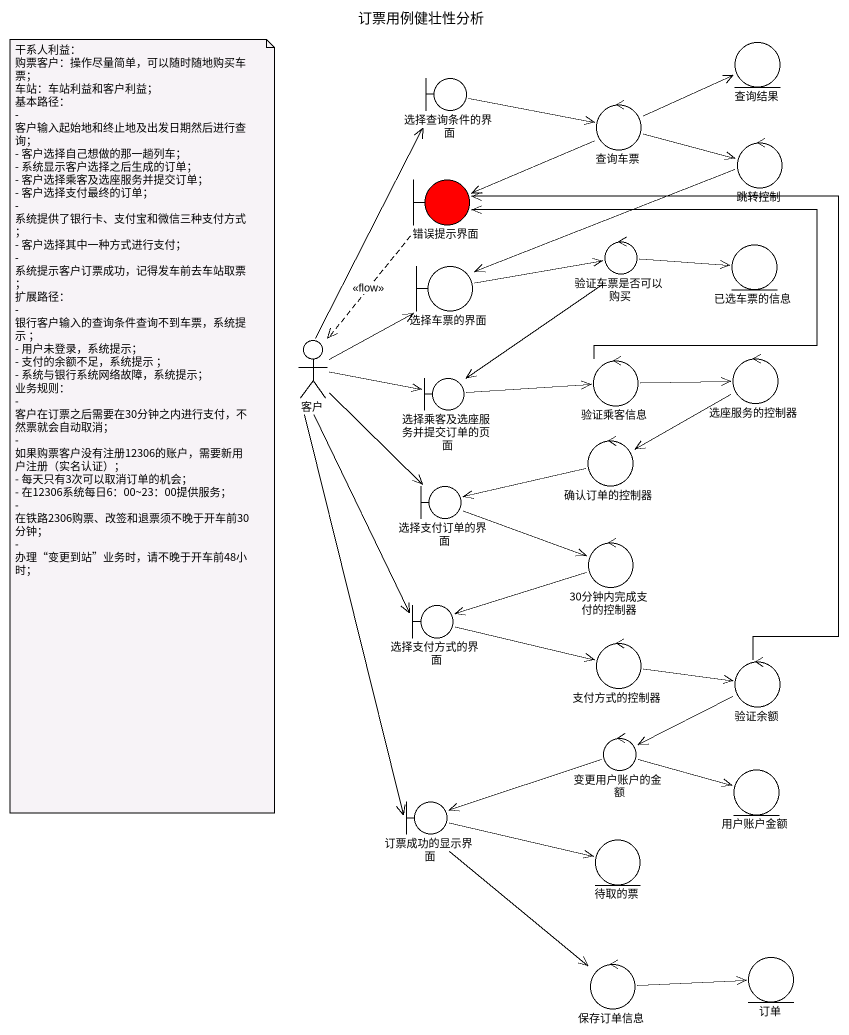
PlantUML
@startuml
title 订票用例健壮性分析
entity 查询结果
boundary 选择查询条件的界面
control 查询车票
boundary 错误提示界面 #FF0000
control 跳转控制
boundary 选择车票的界面
control 验证车票是否可以购买
entity 已选车票的信息
actor 客户
control 验证乘客信息
control 选座服务的控制器
boundary 选择乘客及选座服务并提交订单的页面
control 确认订单的控制器
boundary 选择支付订单的界面
control "30分钟内完成支付的控制器" as c30分钟内完成支付的控制器
boundary 选择支付方式的界面
control 支付方式的控制器
control 验证余额
control 变更用户账户的金额
entity 用户账户金额
boundary 订票成功的显示界面
entity 待取的票
control 保存订单信息
entity 订单
选择查询条件的界面 -right-> 查询车票
查询车票 -right-> 查询结果
查询车票 -left-> 错误提示界面
查询车票 -right-> 跳转控制
错误提示界面 ..> 客户 : <<flow>>
跳转控制 -left-> 选择车票的界面
选择车票的界面 -right-> 验证车票是否可以购买
验证车票是否可以购买 -right-> 已选车票的信息
验证车票是否可以购买 --> 选择乘客及选座服务并提交订单的页面
客户 -up-> 选择查询条件的界面
客户 -up-> 选择车票的界面
客户 -right-> 选择乘客及选座服务并提交订单的页面
客户 --> 选择支付订单的界面
客户 --> 选择支付方式的界面
客户 --> 订票成功的显示界面
验证乘客信息 -up-> 错误提示界面
验证乘客信息 -right-> 选座服务的控制器
选座服务的控制器 -left-> 确认订单的控制器
选择乘客及选座服务并提交订单的页面 -right-> 验证乘客信息
确认订单的控制器 -left-> 选择支付订单的界面
选择支付订单的界面 -right-> c30分钟内完成支付的控制器
c30分钟内完成支付的控制器 -left-> 选择支付方式的界面
选择支付方式的界面 -right-> 支付方式的控制器
支付方式的控制器 -right-> 验证余额
验证余额 -up-> 错误提示界面
验证余额 -left-> 变更用户账户的金额
变更用户账户的金额 -right-> 用户账户金额
变更用户账户的金额 -left-> 订票成功的显示界面
订票成功的显示界面 -right-> 待取的票
订票成功的显示界面 --> 保存订单信息
保存订单信息 -right-> 订单
note as N1
  干系人利益：
  购票客户：操作尽量简单，可以随时随地购买车票；
  车站：车站利益和客户利益；
  基本路径：
  - 客户输入起始地和终止地及出发日期然后进行查询；
  - 客户选择自己想做的那一趟列车；
  - 系统显示客户选择之后生成的订单；
  - 客户选择乘客及选座服务并提交订单；
  - 客户选择支付最终的订单；
  - 系统提供了银行卡、支付宝和微信三种支付方式；
  - 客户选择其中一种方式进行支付；
  - 系统提示客户订票成功，记得发车前去车站取票；
  扩展路径：
  - 银行客户输入的查询条件查询不到车票，系统提示 ；
  - 用户未登录，系统提示；
  - 支付的余额不足，系统提示 ；
  - 系统与银行系统网络故障，系统提示；
  业务规则：
  - 客户在订票之后需要在30分钟之内进行支付，不然票就会自动取消；
  - 如果购票客户没有注册12306的账户，需要新用户注册（实名认证）；
  - 每天只有3次可以取消订单的机会；
  - 在12306系统每日6：00~23：00提供服务；
  - 在铁路2306购票、改签和退票须不晚于开车前30分钟；
  - 办理“变更到站”业务时，请不晚于开车前48小时；
end note
@enduml
